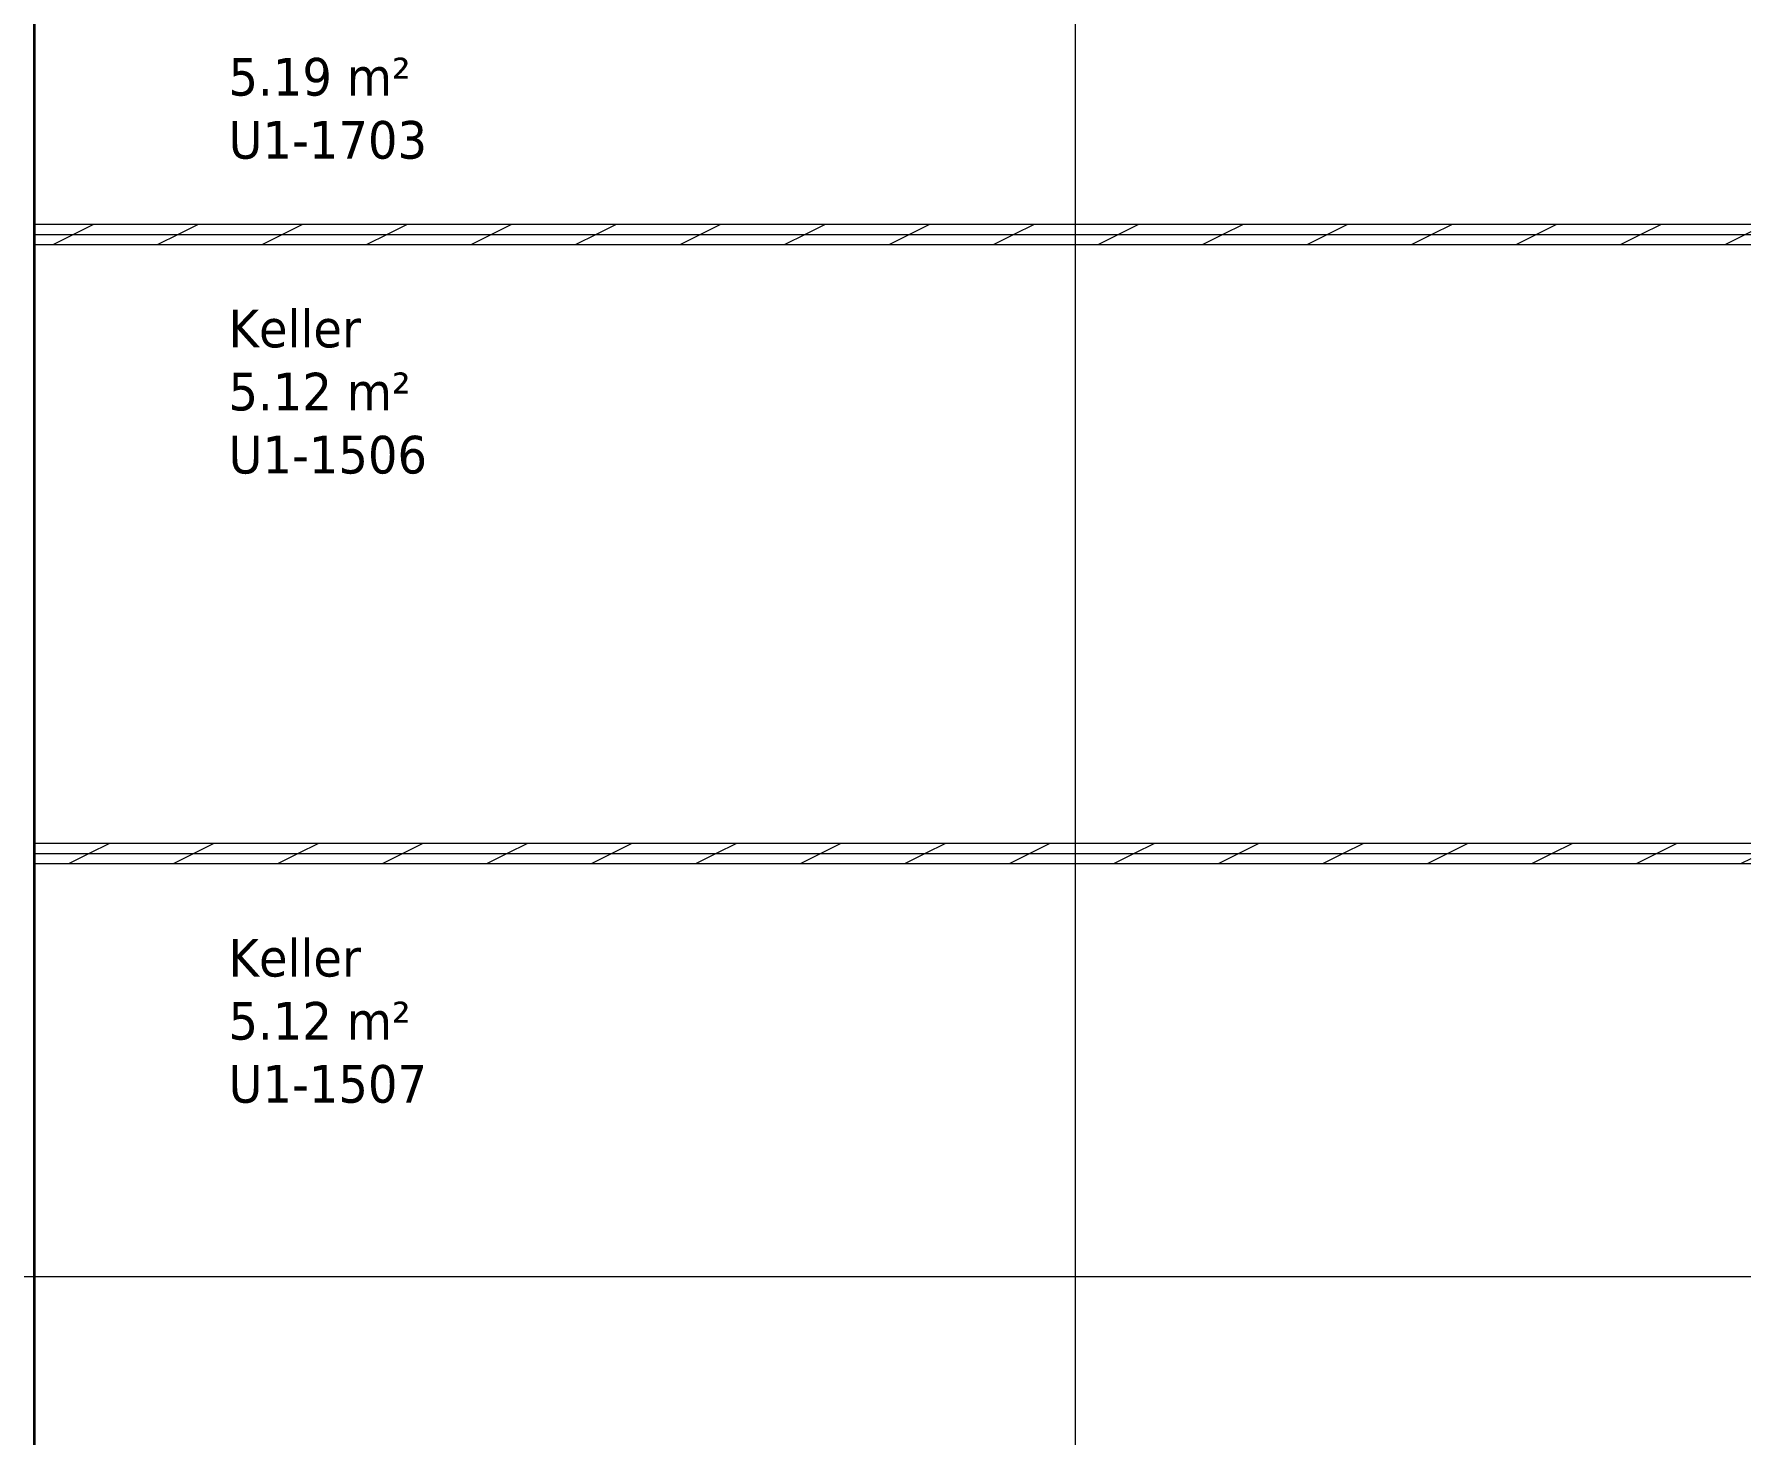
# Model space of a CAD drawing. Extents: x -882 to 613, y -179 to 707.
# Drawn here: x 323.4 to 391.8, y 353.9 to 409.7 of the extents above; entities that cross this region are included whole.
import ezdxf
from ezdxf.lldxf.tags import DXFTag

# ---------------------------------------------------------------- set-up
doc = ezdxf.new("R2010")
doc.units = 0
doc.layers.get('0').update_dxf_attribs({"lineweight": 13})
for name, color, linetype, lineweight in [('A-AREA-____-IDEN', 7, 'Continuous', 5), ('A-WALL-____-MCUT', 7, 'Continuous', 35), ('A-WALL-____-PATT', 7, 'Continuous', 35), ('A-WALL-FNSH-MCUT', 7, 'Continuous', 35), ('S-GRID-____-OTLN', 7, 'Continuous', 5)]:
    doc.layers.add(name, color=color, linetype=linetype, lineweight=lineweight)
doc.styles.get("Standard").update_dxf_attribs({"font": 'arial.ttf'})
tags = doc.linetypes.add('_Rasterlinie_', pattern=[0.375, 0.2, -0.05, 0.075, -0.05]).pattern_tags.tags
tags[10:11] = [DXFTag(74, 4), DXFTag(75, 0), DXFTag(340, '0'), DXFTag(46, 1.0), DXFTag(50, 0.0), DXFTag(44, 0.0), DXFTag(45, 0.0)]
tags[8:9] = [DXFTag(74, 4), DXFTag(75, 0), DXFTag(340, '0'), DXFTag(46, 1.0), DXFTag(50, 0.0), DXFTag(44, 0.0), DXFTag(45, 0.0)]
tags[6:7] = [DXFTag(74, 4), DXFTag(75, 0), DXFTag(340, '0'), DXFTag(46, 1.0), DXFTag(50, 0.0), DXFTag(44, 0.0), DXFTag(45, 0.0)]
tags[4:5] = [DXFTag(74, 4), DXFTag(75, 0), DXFTag(340, '0'), DXFTag(46, 1.0), DXFTag(50, 0.0), DXFTag(44, 0.0), DXFTag(45, 0.0)]

# ---------------------------------------------------------------- blocks, each defined once
blk = doc.blocks.new('Referenz-A0UJ2IESXE', base_point=(-902.382, -164.149))
at = {"layer": 'A-WALL-____-MCUT', "color": 0, "linetype": 'Continuous', "ltscale": 0.35}
for p, q in [((323.388, 377.042), (323.388, 426.392)), ((323.388, 327.692), (323.388, 377.042))]:
    blk.add_line(p, q, dxfattribs=at)
at = {"layer": 'A-WALL-____-MCUT', "color": 0, "linetype": 'Continuous', "lineweight": 9, "ltscale": 0.13}
for p, q in [((323.388, 401.717), (391.796, 401.717)), ((323.388, 377.042), (391.796, 377.042))]:
    blk.add_line(p, q, dxfattribs=at)
at = {"layer": 'A-WALL-____-PATT', "color": 0, "linetype": 'Continuous', "lineweight": 9, "ltscale": 0.13}
for p, q in [((324.95, 401.717), (324.15, 401.317)), ((325.75, 402.117), (324.95, 401.717)), ((329.115, 401.717), (328.315, 401.317)), ((329.915, 402.117), (329.115, 401.717)), ((333.28, 401.717), (332.48, 401.317)), ((334.08, 402.117), (333.28, 401.717)), ((337.445, 401.717), (336.645, 401.317)), ((338.245, 402.117), (337.445, 401.717)), ((341.61, 401.717), (340.81, 401.317)), ((342.41, 402.117), (341.61, 401.717)), ((345.775, 401.717), (344.975, 401.317)), ((346.575, 402.117), (345.775, 401.717)), ((349.94, 401.717), (349.14, 401.317)), ((350.74, 402.117), (349.94, 401.717)), ((354.105, 401.717), (353.305, 401.317)), ((354.905, 402.117), (354.105, 401.717)), ((358.27, 401.717), (357.469, 401.317)), ((359.07, 402.117), (358.27, 401.717)), ((362.434, 401.717), (361.634, 401.317)), ((363.234, 402.117), (362.434, 401.717)), ((366.599, 401.717), (365.799, 401.317)), ((367.399, 402.117), (366.599, 401.717)), ((370.764, 401.717), (369.964, 401.317)), ((371.564, 402.117), (370.764, 401.717)), ((374.929, 401.717), (374.129, 401.317)), ((375.729, 402.117), (374.929, 401.717)), ((379.094, 401.717), (378.294, 401.317)), ((379.894, 402.117), (379.094, 401.717)), ((383.259, 401.717), (382.459, 401.317)), ((384.059, 402.117), (383.259, 401.717)), ((387.424, 401.717), (386.624, 401.317)), ((388.224, 402.117), (387.424, 401.717)), ((391.589, 401.717), (390.789, 401.317)), ((391.796, 401.821), (391.589, 401.717)), ((325.579, 377.042), (324.779, 376.642)), ((326.379, 377.442), (325.579, 377.042)), ((329.744, 377.042), (328.944, 376.642)), ((330.544, 377.442), (329.744, 377.042)), ((333.909, 377.042), (333.109, 376.642)), ((334.709, 377.442), (333.909, 377.042)), ((338.074, 377.042), (337.274, 376.642)), ((338.874, 377.442), (338.074, 377.042)), ((342.239, 377.042), (341.439, 376.642)), ((343.039, 377.442), (342.239, 377.042)), ((346.404, 377.042), (345.604, 376.642)), ((347.204, 377.442), (346.404, 377.042)), ((350.568, 377.042), (349.768, 376.642)), ((351.368, 377.442), (350.568, 377.042)), ((354.733, 377.042), (353.933, 376.642)), ((355.533, 377.442), (354.733, 377.042)), ((358.898, 377.042), (358.098, 376.642)), ((359.698, 377.442), (358.898, 377.042)), ((363.063, 377.042), (362.263, 376.642)), ((363.863, 377.442), (363.063, 377.042)), ((367.228, 377.042), (366.428, 376.642)), ((368.028, 377.442), (367.228, 377.042)), ((371.393, 377.042), (370.593, 376.642)), ((372.193, 377.442), (371.393, 377.042)), ((375.558, 377.042), (374.758, 376.642)), ((376.358, 377.442), (375.558, 377.042)), ((379.723, 377.042), (378.923, 376.642)), ((380.523, 377.442), (379.723, 377.042)), ((383.888, 377.042), (383.088, 376.642)), ((384.688, 377.442), (383.888, 377.042)), ((388.053, 377.042), (387.253, 376.642)), ((388.853, 377.442), (388.053, 377.042)), ((391.796, 376.831), (391.417, 376.642))]:
    blk.add_line(p, q, dxfattribs=at)
at = {"layer": 'A-WALL-FNSH-MCUT', "color": 0, "linetype": 'Continuous', "lineweight": 9, "ltscale": 0.13}
for p, q in [((391.796, 402.117), (323.388, 402.117)), ((323.388, 401.317), (391.796, 401.317)), ((391.796, 377.442), (323.388, 377.442)), ((323.388, 376.642), (391.796, 376.642))]:
    blk.add_line(p, q, dxfattribs=at)
at = {"layer": 'S-GRID-____-OTLN', "color": 0, "linetype": '_Rasterlinie_', "ltscale": 0.13}
for p, q in [((364.888, -116.808), (364.888, 660.292)), ((89.488, 360.192), (391.796, 360.192))]:
    blk.add_line(p, q, dxfattribs=at)
at = {"layer": 'A-AREA-____-IDEN', "color": 0, "linetype": 'Continuous', "ltscale": 0.13, "char_height": 1.5, "attachment_point": 1}
for s, insert in [('{\\W0.9;\\fVerdana;5.19 m²}', (331.127, 408.752)), ('{\\W0.9;\\fVerdana;U1-1703}', (331.127, 406.238)), ('{\\W0.9;\\fVerdana;Keller}', (331.127, 398.718)), ('{\\W0.9;\\fVerdana;5.12 m²}', (331.127, 396.205)), ('{\\W0.9;\\fVerdana;U1-1506}', (331.127, 393.691)), ('{\\W0.9;\\fVerdana;Keller}', (331.127, 373.643)), ('{\\W0.9;\\fVerdana;5.12 m²}', (331.127, 371.13)), ('{\\W0.9;\\fVerdana;U1-1507}', (331.127, 368.616))]:
    blk.add_mtext(s, dxfattribs=dict(at, insert=insert))

msp = doc.modelspace()

# ---------------------------------------------------------------- block references
at = {"color": 9, "lineweight": 25, "ltscale": 0.25, "true_color": 0xc0c0c0}
msp.add_blockref('Referenz-A0UJ2IESXE', (-902.382, -164.149), dxfattribs=at)

doc.saveas('drawing.dxf')
